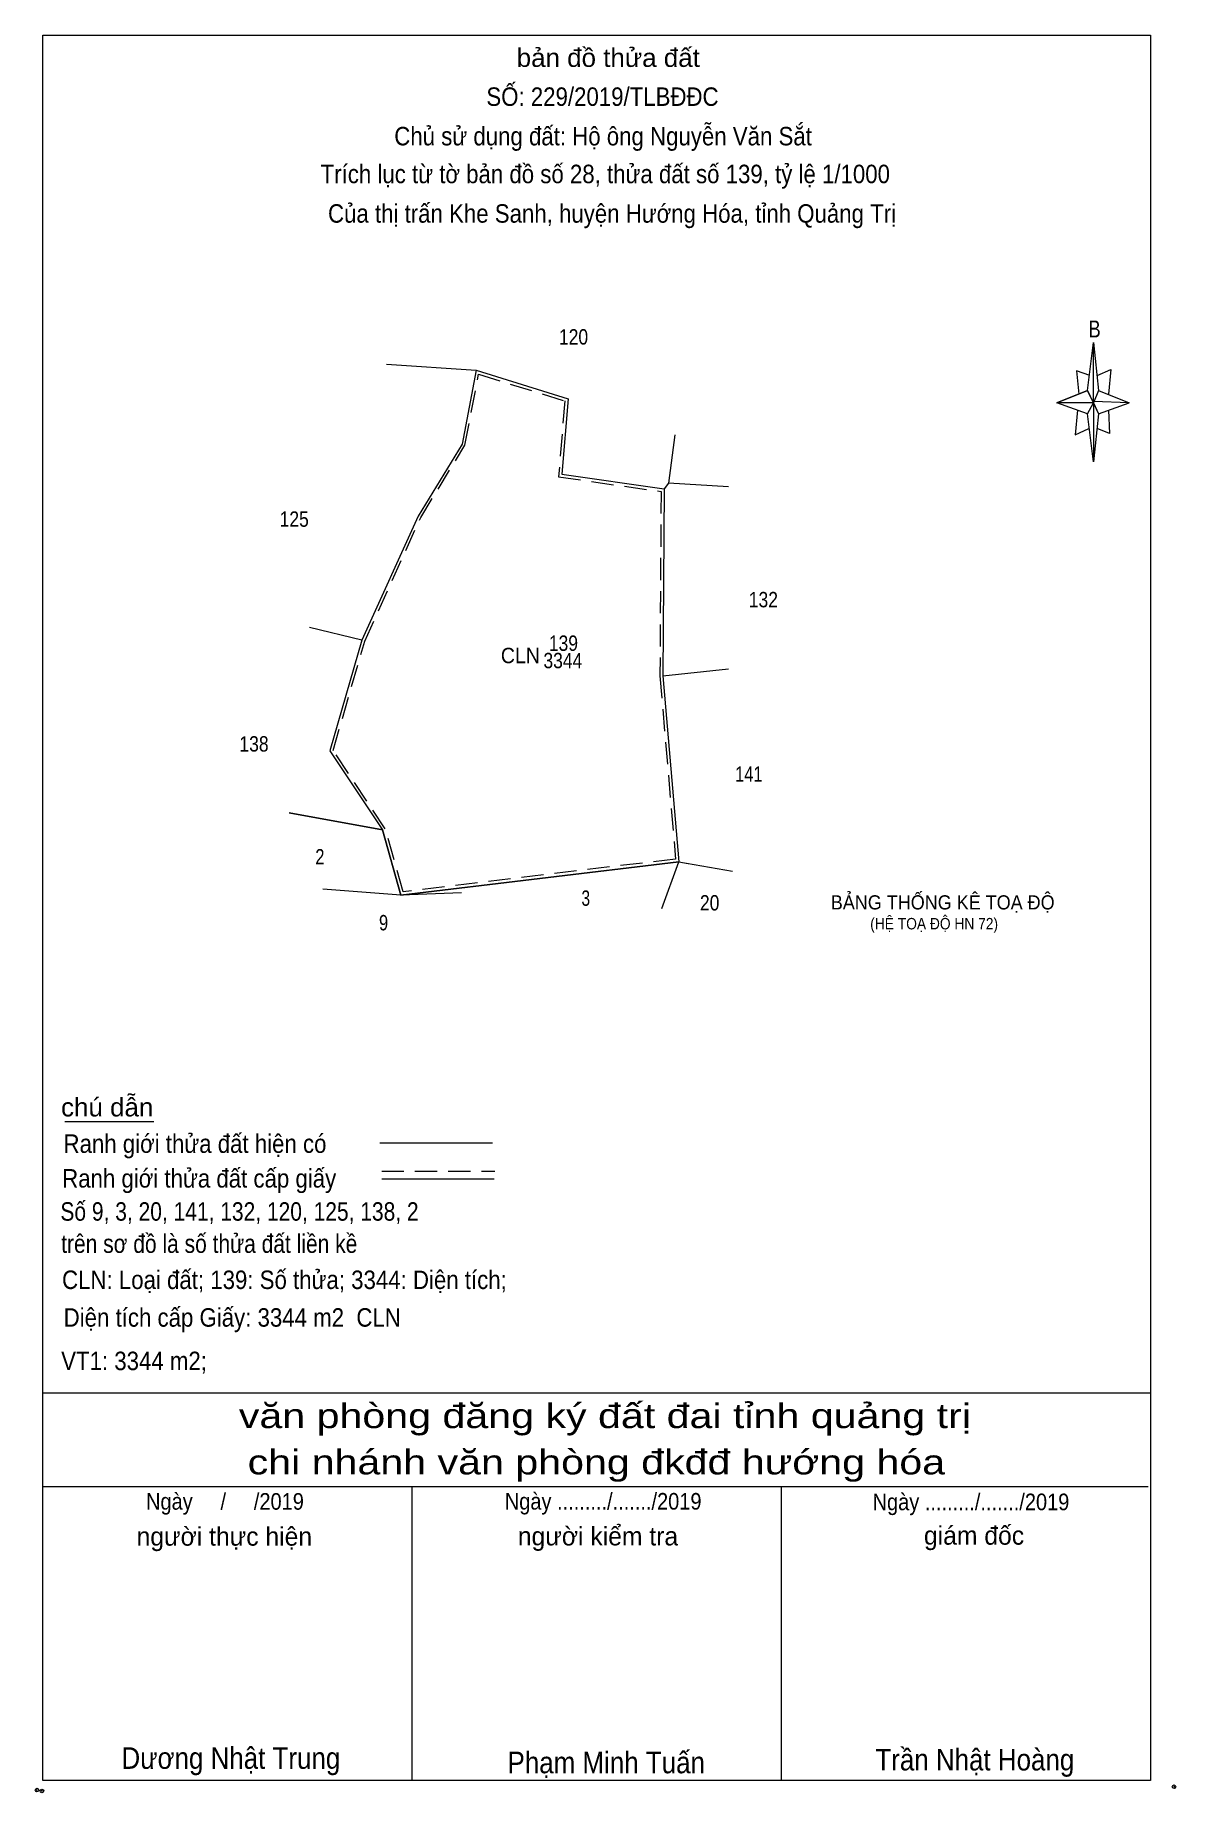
# Model space of a CAD drawing. Header units: metres. Extents: x 363736 to 363922, y 1838349 to 1838635.
import ezdxf
from ezdxf.enums import TextEntityAlignment as Align

# ---------------------------------------------------------------- set-up
doc = ezdxf.new("R2010")
doc.units = ezdxf.units.M
doc.header["$LTSCALE"] = 1.2
doc.header["$PDMODE"] = 32
doc.header["$PDSIZE"] = 0.6
doc.linetypes.add('MEDIUM_DASHED', pattern=[4.5, 3, -1.5])
for name, color, linetype, lineweight in [('1', 7, 'MEDIUM_DASHED', 13), ('17', 7, 'Continuous', 13), ('22', 7, 'Continuous', 13), ('34', 7, 'Continuous', 13), ('5', 7, 'Continuous', 13), ('6', 7, 'Continuous', 13)]:
    doc.layers.add(name, color=color, linetype=linetype, lineweight=lineweight)

msp = doc.modelspace()

# ---------------------------------------------------------------- linework, layer by layer
at = {"layer": '1'}
msp.add_lwpolyline([(363808.38, 1838579.48), (363822.39, 1838575.13), (363821.4, 1838562.79), (363838.03, 1838560.43), (363837.85, 1838530.45), (363840.4, 1838500.7), (363796.11, 1838495.37), (363793.23, 1838505.63), (363784.75, 1838518.35), (363789.89, 1838536.09), (363798.99, 1838556.19), (363806.17, 1838567.95)], close=True, dxfattribs=at)
at = {"layer": '17'}
msp.add_line((363741.17, 1838458.06), (363755.65, 1838458.06), dxfattribs=at)
at = {"layer": '22'}
for p, q in [((363793.45, 1838581.09), (363807.99, 1838580.12)), ((363849.02, 1838561.17), (363839.25, 1838561.75)), ((363789.42, 1838536.26), (363780.92, 1838538.34)), ((363838.35, 1838530.47), (363840.94, 1838500.26)), ((363792.77, 1838505.42), (363777.61, 1838508.21)), ((363792.77, 1838505.42), (363794.29, 1838500)), ((363840.94, 1838500.26), (363838.78, 1838500)), ((363840.85, 1838500), (363840.94, 1838500.26)), ((363840.94, 1838500.26), (363842.42, 1838500))]:
    msp.add_line(p, q, dxfattribs=at)
for points in [[(363807.99, 1838580.12), (363805.7, 1838568.13), (363798.55, 1838556.42), (363789.42, 1838536.26)], [(363807.99, 1838580.12), (363822.92, 1838575.49), (363821.94, 1838563.22), (363838.53, 1838560.86)], [(363840.25, 1838569.63), (363839.25, 1838561.75), (363838.53, 1838560.86), (363838.35, 1838530.47), (363849, 1838531.58)], [(363789.42, 1838536.26), (363784.21, 1838518.27), (363792.77, 1838505.42)]]:
    msp.add_lwpolyline(points, dxfattribs=at)
at = {"layer": '34'}
for p, q in [((363793.45, 1838581.09), (363807.99, 1838580.12)), ((363849.02, 1838561.17), (363839.25, 1838561.75)), ((363838.35, 1838530.47), (363849, 1838531.58)), ((363777.61, 1838508.21), (363792.77, 1838505.42)), ((363840.94, 1838500.26), (363795.74, 1838494.82)), ((363838.18, 1838492.64), (363840.94, 1838500.26)), ((363840.94, 1838500.26), (363849.66, 1838498.72)), ((363840.94, 1838500.26), (363849.66, 1838498.72)), ((363795.74, 1838494.82), (363783.09, 1838495.8)), ((363805.59, 1838495.21), (363795.74, 1838494.82))]:
    msp.add_line(p, q, dxfattribs=at)
for points in [[(363807.99, 1838580.12), (363805.7, 1838568.13), (363798.55, 1838556.42), (363789.42, 1838536.26), (363780.92, 1838538.34)], [(363807.99, 1838580.12), (363822.92, 1838575.49), (363821.94, 1838563.22), (363838.53, 1838560.86)], [(363840.25, 1838569.63), (363839.25, 1838561.75), (363838.53, 1838560.86)], [(363838.53, 1838560.86), (363838.35, 1838530.47), (363840.94, 1838500.26)], [(363789.42, 1838536.26), (363784.21, 1838518.27), (363792.77, 1838505.42)], [(363795.74, 1838494.82), (363792.77, 1838505.42), (363777.61, 1838508.21)], [(363792.77, 1838505.42), (363795.74, 1838494.82), (363840.94, 1838500.26)]]:
    msp.add_lwpolyline(points, dxfattribs=at)
at = {"layer": '5'}
for p, q in [((363907.32, 1838576.84), (363908.32, 1838584.64)), ((363909.12, 1838576.84), (363914.12, 1838574.84)), ((363907.32, 1838573.04), (363902.32, 1838574.84)), ((363909.12, 1838573.04), (363908.32, 1838565.24)), ((363910.72, 1838573.64), (363910.92, 1838569.84)), ((363910.92, 1838569.84), (363908.92, 1838570.64)), ((363737.58, 1838413.96), (363917.58, 1838413.96)), ((363737.58, 1838398.76), (363917.18, 1838398.76)), ((363737.58, 1838398.76), (363917.18, 1838398.76)), ((363737.58, 1838398.76), (363917.18, 1838398.76)), ((363797.58, 1838350.96), (363797.58, 1838398.76)), ((363857.58, 1838350.96), (363857.58, 1838398.76))]:
    msp.add_line(p, q, dxfattribs=at)
for points in [[(363737.58, 1838634.56), (363917.58, 1838634.56), (363917.58, 1838350.96), (363737.58, 1838350.96)], [(363908.32, 1838584.64), (363909.12, 1838576.84), (363908.32, 1838574.84)], [(363908.32, 1838574.84), (363902.32, 1838574.84), (363907.32, 1838576.84), (363909.12, 1838573.04), (363914.12, 1838574.84), (363908.32, 1838575.04)], [(363908.32, 1838574.84), (363908.32, 1838565.24), (363907.32, 1838573.04)]]:
    msp.add_lwpolyline(points, close=True, dxfattribs=at)
for points in [[(363907.72, 1838579.24), (363905.52, 1838580.04), (363905.92, 1838576.24)], [(363908.92, 1838579.24), (363911.12, 1838580.24), (363910.72, 1838576.24)], [(363908.32, 1838574.84), (363907.32, 1838576.84), (363902.32, 1838574.84)], [(363905.72, 1838573.64), (363905.32, 1838569.64), (363907.52, 1838570.64)], [(363908.32, 1838574.84), (363909.12, 1838573.04), (363914.12, 1838574.84)], [(363917.58, 1838350.96), (363737.58, 1838350.96), (363737.58, 1838398.76)]]:
    msp.add_lwpolyline(points, dxfattribs=at)
for p in [(363736.64, 1838349.42), (363737.44, 1838349.28)]:
    msp.add_point(p, dxfattribs=at)
at = {"layer": '6'}
for p, q in [((363792.37, 1838454.58), (363810.65, 1838454.58)), ((363792.65, 1838448.72), (363810.93, 1838448.72))]:
    msp.add_line(p, q, dxfattribs=at)
at = {"layer": '6', "linetype": 'MEDIUM_DASHED'}
msp.add_line((363792.65, 1838449.96), (363811.05, 1838449.96), dxfattribs=at)
at = {"layer": '6'}
msp.add_point((363921.38, 1838349.96), dxfattribs=at)

# ---------------------------------------------------------------- texts
at = {"layer": '1'}
for s, width, p in [('120', 0.85, (363823.815, 1838584.29)), ('125', 0.85, (363778.43, 1838554.68)), ('132', 0.85, (363854.66, 1838541.6)), ('139', 0.85, (363822.175, 1838534.52)), ('CLN', 0.95, (363815.185, 1838532.52)), ('3344', 0.85, (363822.085, 1838531.7)), ('138', 0.85, (363771.9, 1838518.16)), ('141', 0.8, (363852.305, 1838513.26)), ('2', 0.8, (363782.605, 1838499.82)), ('3', 0.75, (363825.805, 1838493.1)), ('20', 0.85, (363845.935, 1838492.34)), ('9', 0.8, (363792.95, 1838489.11))]:
    msp.add_text(s, height=2.5, dxfattribs=dict(at, width=width)).set_placement(p, align=Align.CENTER)
for s, height, width, p in [('BẢNG THỐNG KÊ TOẠ ĐỘ ', 2.3, 0.95, (363865.62, 1838492.51)), ('(HỆ TOẠ ĐỘ HN 72)', 1.86, 0.9, (363872.02, 1838489.27))]:
    msp.add_text(s, height=height, dxfattribs=dict(at, width=width)).set_placement(p)
at = {"layer": '5'}
for s, height, width, p in [('bản đồ thửa đất', 3, 1.05, (363829.46, 1838629.4)), ('SỐ: 229/2019/TLBĐĐC', 3, 0.9, (363828.52, 1838623.07)), ('Chủ sử dụng đất: Hộ ông Nguyễn Văn Sắt', 3, 0.9, (363828.615, 1838616.65)), ('Trích lục từ tờ bản đồ số 28, thửa đất số 139, tỷ lệ 1/1000 ', 3, 0.9, (363829.48, 1838610.51)), ('Của thị trấn Khe Sanh, huyện Hướng Hóa, tỉnh Quảng Trị', 3, 0.9, (363830.07, 1838604.09)), ('B', 2.755, 0.8, (363908.48, 1838585.44)), ('văn phòng đăng ký đất đai tỉnh quảng trị', 4, 1.25, (363828.91, 1838408.24)), ('chi nhánh văn phòng đkđđ hướng hóa', 4, 1.25, (363827.53, 1838400.72)), ('Ngày     /     /2019', 2.7, 0.9, (363767.18, 1838394.98)), ('Ngày ........./......./2019', 2.7, 0.9, (363828.63, 1838395)), ('Ngày ........./......./2019', 2.7, 0.9, (363888.39, 1838394.9)), ('Dương Nhật Trung', 3.5, 0.9, (363768.14, 1838352.88)), ('Phạm Minh Tuấn', 3.5, 0.9, (363829.13, 1838352.16)), ('Trần Nhật Hoàng', 3.5, 0.9, (363889.02, 1838352.62))]:
    msp.add_text(s, height=height, dxfattribs=dict(at, width=width)).set_placement(p, align=Align.CENTER)
for s, p in [('người kiểm tra', (363827.79, 1838389.18)), ('người thực hiện', (363767.08, 1838389.14)), ('giám đốc', (363888.89, 1838389.3))]:
    msp.add_text(s, height=3, dxfattribs=at).set_placement(p, align=Align.CENTER)
at = {"layer": '6'}
for s, width, p in [('chú dẫn', 1.05, (363740.55, 1838458.88)), ('Ranh giới thửa đất hiện có ', 0.9, (363740.95, 1838452.96)), ('Ranh giới thửa đất cấp giấy', 0.9, (363740.73, 1838447.32)), ('Số 9, 3, 20, 141, 132, 120, 125, 138, 2 ', 0.85, (363740.44, 1838441.94)), ('trên sơ đồ là số thửa đất liền kề', 0.85, (363740.57, 1838436.71)), ('CLN: Loại đất; 139: Số thửa; 3344: Diện tích;', 0.9, (363740.71, 1838430.84)), ('Diện tích cấp Giấy: 3344 m2  CLN', 0.9, (363740.97, 1838424.72)), ('VT1: 3344 m2; ', 0.9, (363740.57, 1838417.66))]:
    msp.add_text(s, height=3, dxfattribs=dict(at, width=width)).set_placement(p)

doc.saveas('drawing.dxf')
